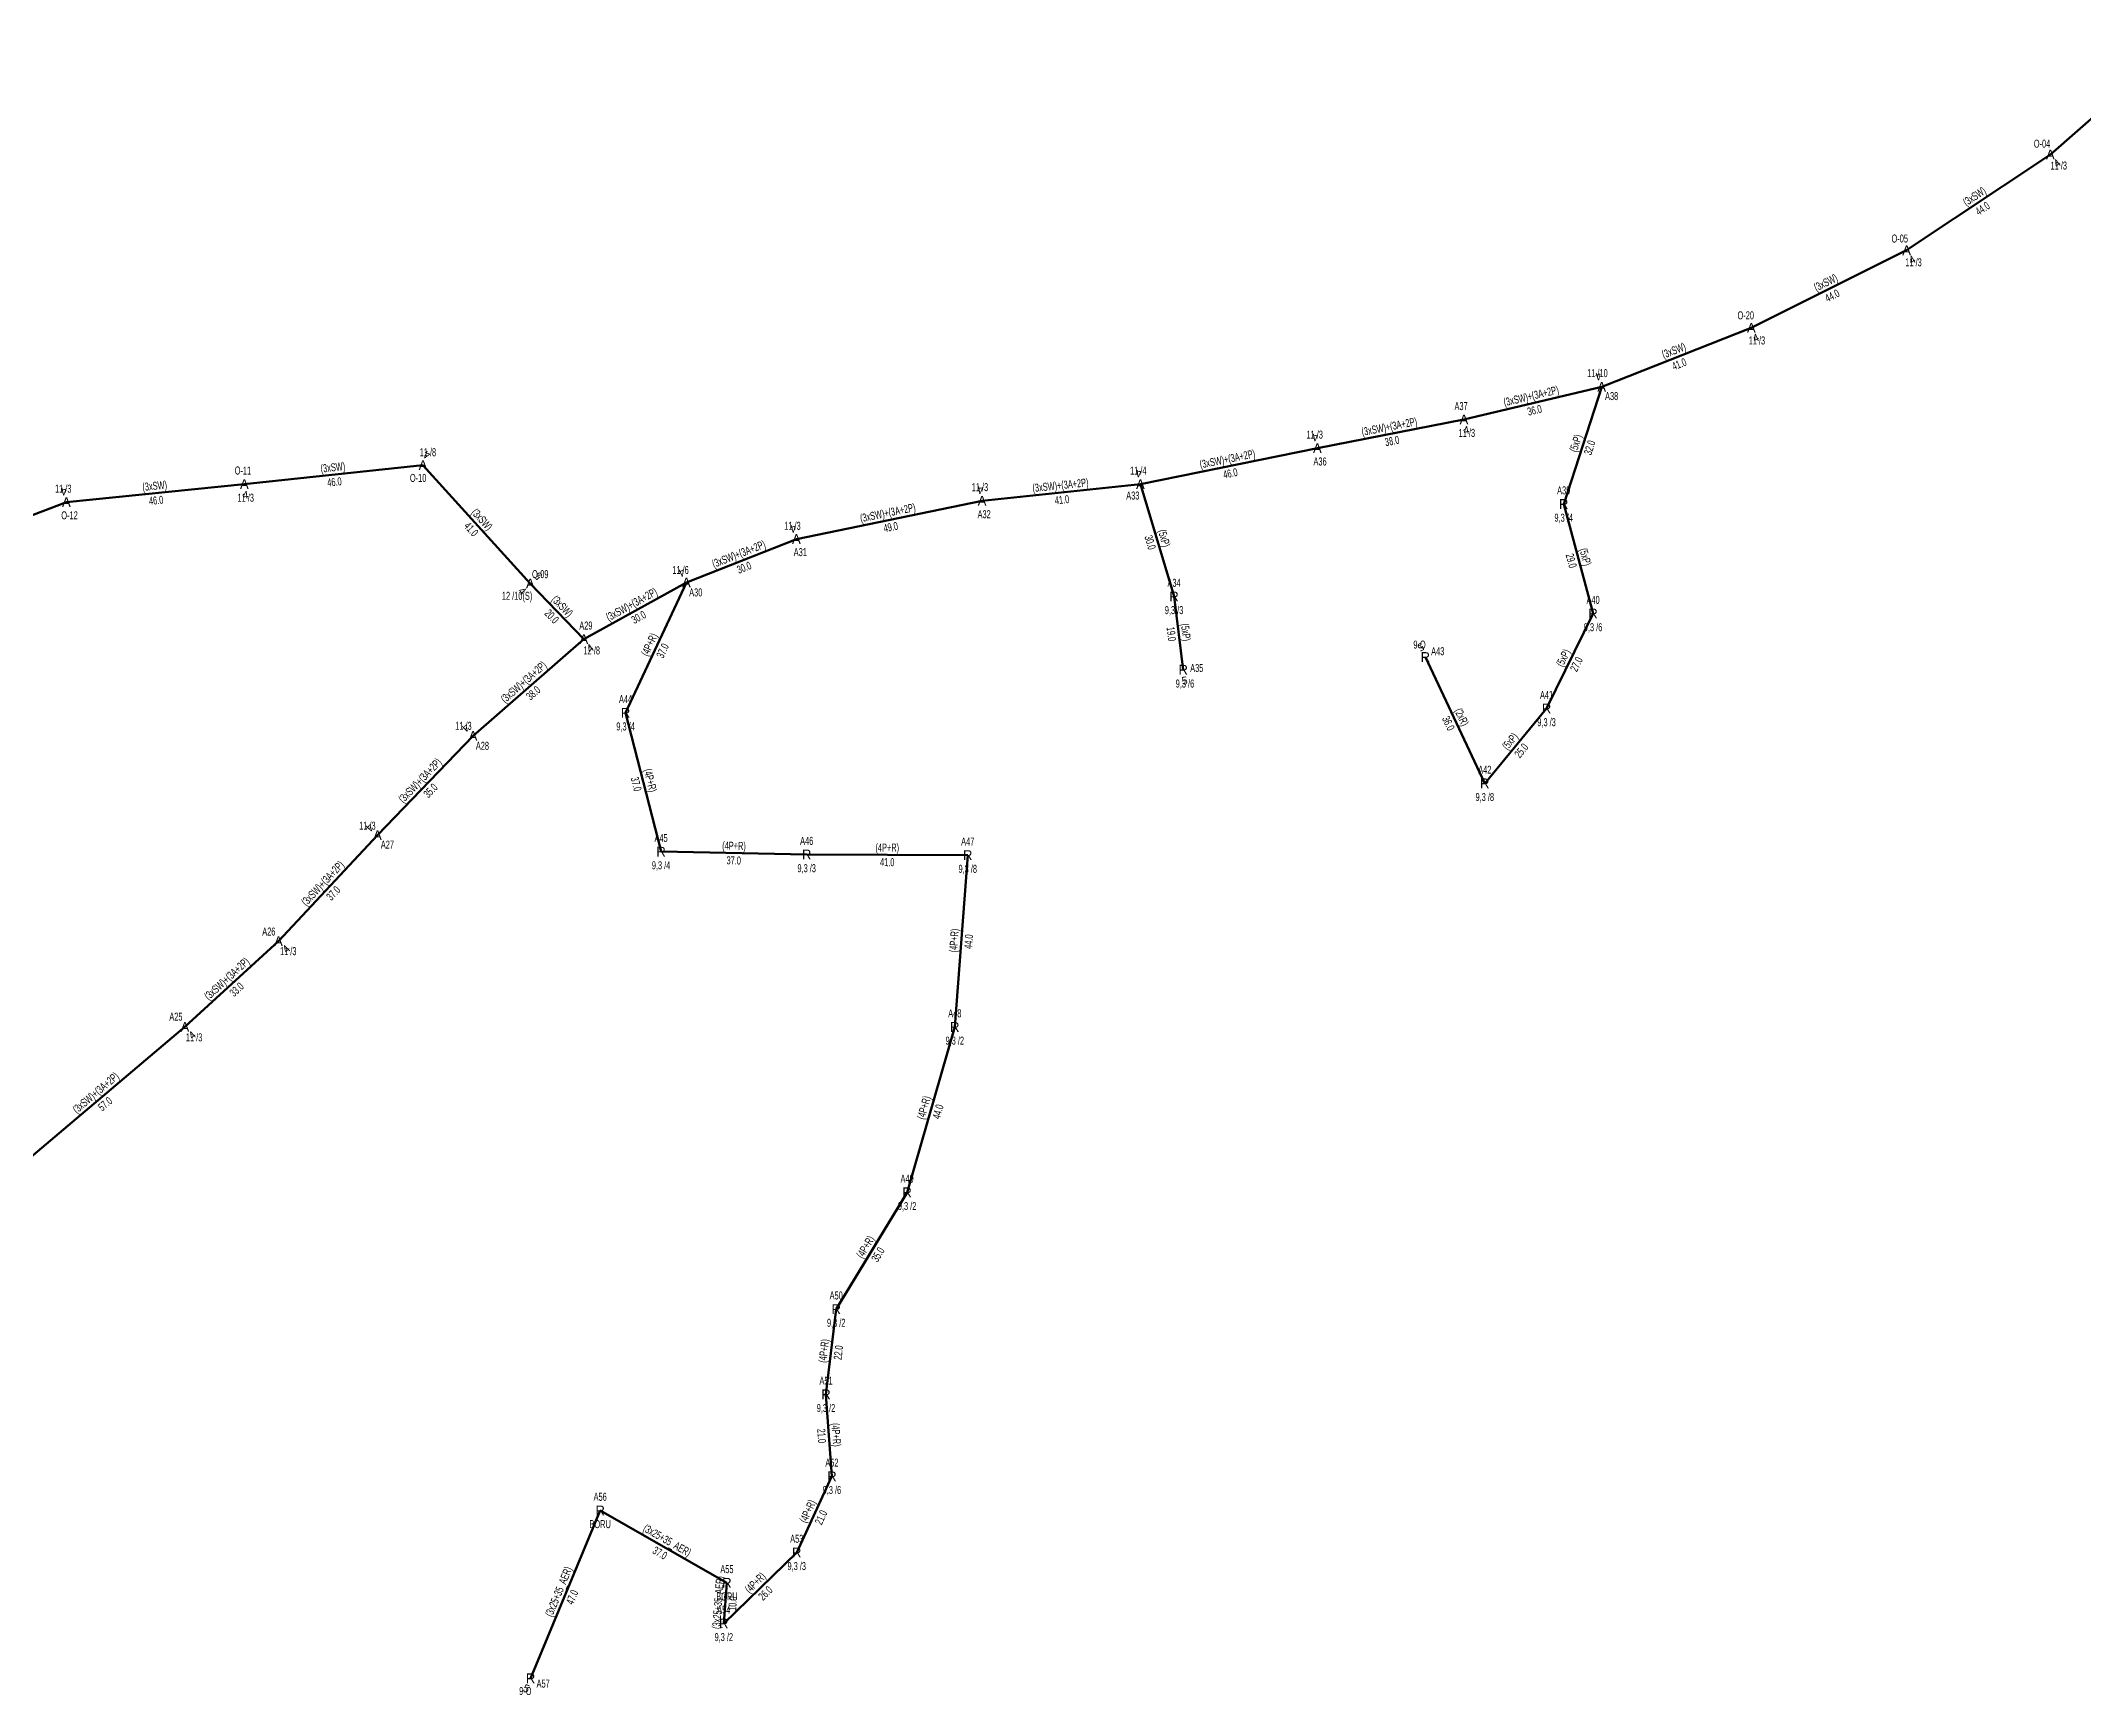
# Model space of a CAD drawing. Header units: millimetres. Extents: x 367507 to 373457, y 4068694 to 4074327.
# Drawn here: x 369785 to 370308, y 4069656 to 4070080 of the extents above; entities that cross this region are included whole.
import ezdxf
from ezdxf.enums import TextEntityAlignment as Align

# ---------------------------------------------------------------- set-up
doc = ezdxf.new("R2010")
doc.units = ezdxf.units.MM
for name, color, linetype, lineweight in [('DIREK_AG_MEVCUT', 120, 'Continuous', 25), ('DIREK_ENH_MEVCUT', 6, 'Continuous', 25), ('DIREK_OG_MEVCUT', 16, 'Continuous', 25), ('HAT_AG_HAVAI_MEVCUT', 126, 'Continuous', 50), ('HAT_OG_HAVAI_MEVCUT', 48, 'Continuous', 70)]:
    doc.layers.add(name, color=color, linetype=linetype, lineweight=lineweight)
doc.styles.add('Direk', font='B_CAD')
doc.styles.get("Standard").update_dxf_attribs({"font": 'Arial'})

msp = doc.modelspace()

# ---------------------------------------------------------------- linework, layer by layer
at = {"layer": 'HAT_AG_HAVAI_MEVCUT'}
for p, q in [((370185.04, 4069991.29), (370175.3, 4069961.23)), ((370066.78, 4069966.32), (370075.41, 4069937.55)), ((370175.3, 4069961.23), (370182.83, 4069933.17)), ((369950.39, 4069941.13), (369934.79, 4069907.74)), ((370077.76, 4069918.78), (370075.41, 4069937.55)), ((370182.83, 4069933.17), (370170.91, 4069908.83)), ((370139.84, 4069922.03), (370155.07, 4069889.66)), ((369943.9, 4069872.16), (369934.79, 4069907.74)), ((370155.07, 4069889.66), (370170.91, 4069908.83)), ((369943.9, 4069872.16), (369981.23, 4069871.42)), ((370022.52, 4069871.26), (369981.23, 4069871.42)), ((370022.52, 4069871.26), (370019.2, 4069827.24)), ((370006.97, 4069784.86), (370019.2, 4069827.24)), ((369988.8, 4069754.94), (370006.97, 4069784.86)), ((369986.18, 4069733.1), (369988.8, 4069754.94)), ((369986.18, 4069733.1), (369987.7, 4069712.1)), ((369978.68, 4069692.6), (369987.7, 4069712.1)), ((369928.29, 4069703.35), (369910.44, 4069660.33)), ((369928.29, 4069703.35), (369960.78, 4069684.82)), ((369978.68, 4069692.6), (369959.98, 4069674.41)), ((369960.78, 4069684.82), (369959.98, 4069674.41))]:
    msp.add_line(p, q, dxfattribs=at)
at = {"layer": 'HAT_OG_HAVAI_MEVCUT'}
for p, q in [((370300.06, 4070050.79), (370333.36, 4070079.91)), ((370300.06, 4070050.79), (370263.21, 4070026.24)), ((370263.21, 4070026.24), (370223.4, 4070006.38)), ((370223.4, 4070006.38), (370185.04, 4069991.29)), ((370149.73, 4069982.9), (370185.04, 4069991.29)), ((370149.73, 4069982.9), (370112.15, 4069975.57)), ((370066.78, 4069966.32), (370112.15, 4069975.57)), ((369882.86, 4069971.2), (369837.06, 4069966.34)), ((369882.86, 4069971.2), (369910.36, 4069940.87)), ((369791.44, 4069961.74), (369837.06, 4069966.34)), ((370066.78, 4069966.32), (370026.19, 4069962.08)), ((369758.76, 4069949.3), (369791.44, 4069961.74)), ((370026.19, 4069962.08), (369978.59, 4069952.27)), ((369978.59, 4069952.27), (369950.39, 4069941.13)), ((369910.36, 4069940.87), (369924.1, 4069926.63)), ((369924.1, 4069926.63), (369950.39, 4069941.13)), ((369924.1, 4069926.63), (369895.69, 4069901.82)), ((369871.2, 4069876.37), (369895.69, 4069901.82)), ((369845.81, 4069849.2), (369871.2, 4069876.37)), ((369845.81, 4069849.2), (369821.83, 4069827.25)), ((369778.51, 4069790.66), (369821.83, 4069827.25))]:
    msp.add_line(p, q, dxfattribs=at)

# ---------------------------------------------------------------- texts
at = {"layer": 'DIREK_AG_MEVCUT', "linetype": 'ByBlock', "width": 0.53}
for s, p in [('A39', (370175.3, 4069964.73)), ('9,3 /4', (370175.3, 4069957.73)), ('A34', (370075.41, 4069941.05)), ('A40', (370182.83, 4069936.67)), ('9,3 /3', (370075.41, 4069934.05)), ('9,3 /6', (370182.83, 4069929.67)), ('9-O', (370138.343794, 4069925.210052)), ('A43', (370143.006976, 4069923.520054)), ('9,3 /6', (370078.204049, 4069915.233274)), ('A35', (370081.232887, 4069919.214805)), ('A44', (369934.79, 4069911.24)), ('A41', (370170.91, 4069912.33)), ('9,3 /3', (370170.91, 4069905.33)), ('9,3 /4', (369934.79, 4069904.24)), ('A42', (370155.07, 4069893.16)), ('9,3 /8', (370155.07, 4069886.16)), ('A45', (369943.9, 4069875.66)), ('A46', (369981.23, 4069874.92)), ('A47', (370022.52, 4069874.76)), ('9,3 /4', (369943.9, 4069868.66)), ('9,3 /3', (369981.23, 4069867.92)), ('9,3 /8', (370022.52, 4069867.76)), ('A48', (370019.2, 4069830.74)), ('9,3 /2', (370019.2, 4069823.74)), ('A49', (370006.97, 4069788.36)), ('9,3 /2', (370006.97, 4069781.36)), ('A50', (369988.8, 4069758.44)), ('9,3 /2', (369988.8, 4069751.44)), ('A51', (369986.18, 4069736.6)), ('9,3 /2', (369986.18, 4069729.6)), ('A52', (369987.7, 4069715.6)), ('A56', (369928.29, 4069706.85)), ('9,3 /6', (369987.7, 4069708.6)), ('BORU', (369928.29, 4069699.85)), ('A53', (369978.68, 4069696.1)), ('A55', (369960.78, 4069688.32)), ('9,3 /3', (369978.68, 4069689.1)), ('BORU', (369960.78, 4069681.32)), ('A54', (369959.98, 4069677.91)), ('9,3 /2', (369959.98, 4069670.91)), ('A57', (369913.672767, 4069658.98865)), ('9-O', (369909.093665, 4069657.085218))]:
    msp.add_text(s, height=2.05, dxfattribs=at).set_placement(p, align=Align.MIDDLE_CENTER)
at = {"layer": 'DIREK_AG_MEVCUT', "linetype": 'ByBlock', "style": 'Direk'}
for p in [(370175.3, 4069961.23), (370075.41, 4069937.55), (370182.83, 4069933.17), (370139.84, 4069922.03), (370077.76, 4069918.78), (369934.79, 4069907.74), (370170.91, 4069908.83), (370155.07, 4069889.66), (369943.9, 4069872.16), (369981.23, 4069871.42), (370022.52, 4069871.26), (370019.2, 4069827.24), (370006.97, 4069784.86), (369988.8, 4069754.94), (369986.18, 4069733.1), (369987.7, 4069712.1), (369928.29, 4069703.35), (369978.68, 4069692.6), (369960.78, 4069684.82), (369959.98, 4069674.41), (369910.44, 4069660.33)]:
    msp.add_text('R', height=2.5, dxfattribs=at).set_placement(p, align=Align.MIDDLE_CENTER)
at = {"layer": 'DIREK_AG_MEVCUT', "color": 32, "style": 'Direk'}
for rotation, p in [(565.196861, (370138.647957, 4069924.563581)), (367.136287, (370078.107844, 4069916.00169)), (337.465299, (369909.36692, 4069657.743787))]:
    msp.add_text('5', height=2, rotation=rotation, dxfattribs=at).set_placement(p, align=Align.MIDDLE_CENTER)
at = {"layer": 'DIREK_ENH_MEVCUT', "linetype": 'ByBlock', "width": 0.53}
for s, p in [('O-04', (370297.93319, 4070053.569691)), ('11 /3', (370302.22028, 4070047.966565)), ('O-05', (370261.4551, 4070029.268255)), ('11 /3', (370264.987688, 4070023.172423)), ('O-20', (370221.976789, 4070009.577573)), ('11 /3', (370224.838198, 4070003.148754)), ('11 /8', (369884.118643, 4069974.500863)), ('O-11', (369836.699769, 4069969.821413)), ('O-10', (369881.613003, 4069967.929679)), ('11 /3', (369790.630098, 4069965.166433)), ('11 /3', (369837.421191, 4069962.849308)), ('O-12', (369792.245106, 4069958.333858)), ('O-09', (369912.916098, 4069943.260892)), ('12 /10(S)', (369906.987075, 4069937.715074))]:
    msp.add_text(s, height=2.05, dxfattribs=at).set_placement(p, align=Align.MIDDLE_CENTER)
at = {"layer": 'DIREK_ENH_MEVCUT', "linetype": 'ByBlock', "style": 'Direk'}
for p in [(370300.06, 4070050.79), (370263.21, 4070026.24), (370223.4, 4070006.38), (369882.86, 4069971.2), (369837.06, 4069966.34), (369791.44, 4069961.74), (369910.36, 4069940.87)]:
    msp.add_text('A', height=2.5, dxfattribs=at).set_placement(p, align=Align.MIDDLE_CENTER)
at = {"layer": 'DIREK_ENH_MEVCUT', "color": 32, "linetype": 'ByBlock', "style": 'Direk'}
for rotation, p in [(397.420495, (370301.761448, 4070048.566248)), (390.092669, (370264.61392, 4070023.817396)), (383.993413, (370224.538569, 4070003.821942)), (159.127784, (369883.857598, 4069973.816257)), (193.298859, (369790.795915, 4069964.464914)), (365.907517, (369837.348184, 4069963.55487)), (313.087308, (369908.315122, 4069938.957286))]:
    msp.add_text('4', height=2, rotation=rotation, dxfattribs=at).set_placement(p, align=Align.MIDDLE_CENTER)
at = {"layer": 'DIREK_ENH_MEVCUT', "color": 32, "style": 'Direk'}
msp.add_text('5', height=2, rotation=133.087308, dxfattribs=at).set_placement((369912.404878, 4069942.782714), align=Align.MIDDLE_CENTER)
at = {"layer": 'DIREK_OG_MEVCUT', "linetype": 'ByBlock', "width": 0.53}
for s, p in [('11 /10', (370183.946413, 4069994.775401)), ('A38', (370187.589724, 4069988.892312)), ('A37', (370148.990269, 4069986.320935)), ('11 /3', (370111.461904, 4069979.019775)), ('11 /3', (370150.47378, 4069979.46034)), ('11 /4', (370066.245919, 4069969.792613)), ('A36', (370112.834628, 4069972.137612)), ('11 /3', (370025.652166, 4069965.552469)), ('A33', (370064.839591, 4069963.40713)), ('A32', (370026.725711, 4069958.621241)), ('11 /3', (369977.582664, 4069955.648938)), ('A31', (369979.589937, 4069948.915879)), ('11 /6', (369948.882433, 4069944.331256)), ('A30', (369952.788441, 4069938.580985)), ('A29', (369924.62172, 4069930.090897)), ('12 /8', (369926.137925, 4069923.720012)), ('11 /3', (369893.232504, 4069904.399207)), ('A28', (369898.104364, 4069899.286061)), ('11 /3', (369868.612604, 4069878.823592)), ('A27', (369873.73967, 4069873.961665)), ('A26', (369843.347924, 4069851.687606)), ('11 /3', (369848.316929, 4069846.667075)), ('A25', (369819.518727, 4069829.878311)), ('11 /3', (369824.1808, 4069824.57674))]:
    msp.add_text(s, height=2.05, dxfattribs=at).set_placement(p, align=Align.MIDDLE_CENTER)
at = {"layer": 'DIREK_OG_MEVCUT', "color": 32, "linetype": 'ByBlock', "style": 'Direk'}
for rotation, p in [(197.41989, (370184.201758, 4069993.961582)), (191.280243, (370111.602298, 4069978.31591)), (372.201585, (370150.321785, 4069980.163252)), (188.743466, (370066.35437, 4069969.087461)), (188.804313, (370025.761431, 4069964.847007)), (196.600479, (369977.79005, 4069954.953297)), (205.217146, (369949.19706, 4069943.663159)), (395.004355, (369925.706188, 4069924.336496)), (223.61573, (369893.758509, 4069903.847151)), (226.520453, (369869.168264, 4069878.296668)), (404.704473, (369847.779661, 4069847.209915)), (401.327615, (369823.679018, 4069825.147351))]:
    msp.add_text('4', height=2, rotation=rotation, dxfattribs=at).set_placement(p, align=Align.MIDDLE_CENTER)
at = {"layer": 'DIREK_OG_MEVCUT', "linetype": 'ByBlock', "style": 'Direk'}
for p in [(370185.04, 4069991.29), (370149.73, 4069982.9), (370112.15, 4069975.57), (370066.78, 4069966.32), (370026.19, 4069962.08), (369978.59, 4069952.27), (369950.39, 4069941.13), (369924.1, 4069926.63), (369895.69, 4069901.82), (369871.2, 4069876.37), (369845.81, 4069849.2), (369821.83, 4069827.25)]:
    msp.add_text('A', height=2.5, dxfattribs=at).set_placement(p, align=Align.MIDDLE_CENTER)
at = {"layer": 'HAT_AG_HAVAI_MEVCUT', "lineweight": 30, "width": 0.53}
for s, rotation, p in [('(5xP)', 432.04671, (370179.361388, 4069976.522005, 185087.65)), ('(5xP)', 286.697417, (370071.90916, 4069952.17922, 185037.705)), ('(5xP)', 285.021613, (370179.885954, 4069947.420306, 185091.415)), ('(4P+R)', 424.957748, (369941.819903, 4069924.794794, 184967.395)), ('(5xP)', 277.136287, (370077.428415, 4069928.270595, 185037.705)), ('(5xP)', 423.907676, (370176.106626, 4069921.373846, 185085.455)), ('(2xR)', 295.196861, (370148.224123, 4069906.20687, 185077.535)), ('(5xP)', 50.433381, (370162.334748, 4069899.786429, 185085.455)), ('(4P+R)', 284.361634, (369940.168437, 4069890.160835, 184967.395)), ('(4P+R)', 358.864363, (369962.581846, 4069872.639833, 184990.615)), ('(4P+R)', 359.777978, (370001.878294, 4069872.189994, 184990.615)), ('(4P+R)', 445.686903, (370020.012407, 4069849.313926, 185009.6)), ('(4P+R)', 73.902943, (370012.268326, 4069806.285676, 185009.6)), ('(4P+R)', 58.730272, (369997.158477, 4069770.341207, 185003.485)), ('(4P+R)', 83.159296, (369986.646051, 4069744.121243, 184994.4)), ('(4P+R)', 274.139904, (369987.787782, 4069722.661363, 184993.85)), ('(4P+R)', 65.176433, (369982.418536, 4069702.706852, 184993.85)), ('(3x25+35_AER)', 330.30262, (369944.956106, 4069694.823356, 184980.39)), ('(3x25+35_AER)', 427.465299, (369918.5799, 4069682.165756, 184955.22)), ('(4P+R)', 404.207943, (369968.737325, 4069684.114292, 184979.99)), ('(3x25+35_AER)', 445.605504, (369959.532499, 4069679.68013, 184979.99))]:
    msp.add_text(s, height=2.05, rotation=rotation, dxfattribs=at).set_placement(p, align=Align.CENTER)
for s, rotation, p in [('32.0', 432.04671, (370180.978612, 4069975.997995, 185087.65)), ('30.0', 286.697417, (370070.28084, 4069951.69078, 185037.705)), ('29.0', 285.021613, (370178.244046, 4069946.979694, 185091.415)), ('19.0', 277.136287, (370075.741585, 4069928.059405, 185037.705)), ('37.0', 424.957748, (369943.360097, 4069924.075206, 184967.395)), ('27.0', 423.907676, (370177.633374, 4069920.626154, 185085.455)), ('36.0', 295.196861, (370146.685877, 4069905.48313, 185077.535)), ('25.0', 50.433381, (370163.645252, 4069898.703571, 185085.455)), ('37.0', 284.361634, (369938.521563, 4069889.739165, 184967.395)), ('37.0', 358.864363, (369962.548154, 4069870.940167, 184990.615)), ('41.0', 359.777978, (370001.871706, 4069870.490006, 184990.615)), ('44.0', 445.686903, (370021.707593, 4069849.186074, 185009.6)), ('44.0', 73.902943, (370013.901674, 4069805.814324, 185009.6)), ('35.0', 58.730272, (369998.611523, 4069769.458793, 185003.485)), ('22.0', 83.159296, (369988.333949, 4069743.918757, 184994.4)), ('21.0', 274.139904, (369986.092218, 4069722.538637, 184993.85)), ('21.0', 65.176433, (369983.961464, 4069701.993148, 184993.85)), ('37.0', 330.30262, (369944.113894, 4069693.346644, 184980.39)), ('47.0', 427.465299, (369920.1501, 4069681.514244, 184955.22)), ('10.0', 445.605504, (369961.227501, 4069679.54987, 184979.99)), ('26.0', 404.207943, (369969.922675, 4069682.895708, 184979.99))]:
    msp.add_text(s, height=2.05, rotation=rotation, dxfattribs=at).set_placement(p, align=Align.TOP_CENTER)
at = {"layer": 'HAT_OG_HAVAI_MEVCUT', "lineweight": 30, "width": 0.53}
for s, rotation, p in [('(3xSW)', 393.672123, (370281.163726, 4070039.22239, 185131.605)), ('(3xSW)', 386.513215, (370242.925556, 4070017.070607, 185111.7)), ('(3xSW)', 381.47361, (370203.908838, 4069999.625998, 185092.52)), ('(3xSW)+(3A+2P)', 13.36617, (370167.188503, 4069987.921976, 185092.52)), ('(3xSW)+(3A+2P)', 371.037, (370130.777274, 4069980.069278, 185056.075)), ('(3xSW)+(3A+2P)', 11.523486, (370089.295196, 4069971.777866, 185056.075)), ('(3xSW)', 366.057191, (369859.870307, 4069969.615255, 184918.53)), ('(3xSW)', 5.757842, (369814.164724, 4069964.885712, 184918.53)), ('(3xSW)+(3A+2P)', 365.963445, (370046.39669, 4069965.0454, 185013.095)), ('(3xSW)', 312.198378, (369897.2397, 4069956.605945, 184955.18)), ('(3xSW)+(3A+2P)', 371.645181, (370002.218427, 4069958.007504, 184989.295)), ('(3xSW)+(3A+2P)', 381.555777, (369964.177704, 4069947.490551, 184975.195)), ('(3xSW)', 313.976239, (369917.841684, 4069934.340206, 184962.05)), ('(3xSW)+(3A+2P)', 28.878515, (369936.834489, 4069934.624299, 184975.195)), ('(3xSW)+(3A+2P)', 401.130194, (369909.335894, 4069914.865234, 184947.845)), ('(3xSW)+(3A+2P)', 46.101265, (369882.832519, 4069889.684378, 184947.845)), ('(3xSW)+(3A+2P)', 46.939641, (369857.88396, 4069863.365353, 184935.6)), ('(3xSW)+(3A+2P)', 402.469306, (369833.246084, 4069838.851993, 184910.915)), ('(3xSW)+(3A+2P)', 40.185925, (369799.62152, 4069809.604361, 184910.915))]:
    msp.add_text(s, height=2.05, rotation=rotation, dxfattribs=at).set_placement(p, align=Align.CENTER)
for s, rotation, p in [('44.0', 393.672123, (370282.106274, 4070037.80761, 185131.605)), ('44.0', 386.513215, (370243.684444, 4070015.549393, 185111.7)), ('41.0', 381.47361, (370204.531162, 4069998.044002, 185092.52)), ('36.0', 13.36617, (370167.581497, 4069986.268024, 185092.52)), ('38.0', 371.037, (370131.102726, 4069978.400722, 185056.075)), ('46.0', 11.523486, (370089.634804, 4069970.112134, 185056.075)), ('46.0', 5.757842, (369814.335276, 4069963.194288, 184918.53)), ('46.0', 366.057191, (369860.049693, 4069967.924745, 184918.53)), ('41.0', 365.963445, (370046.57331, 4069963.3546, 185013.095)), ('41.0', 312.198378, (369895.9803, 4069955.464055, 184955.18)), ('49.0', 371.645181, (370002.561573, 4069956.342496, 184989.295)), ('30.0', 381.555777, (369964.802296, 4069945.909449, 184975.195)), ('20.0', 313.976239, (369916.618316, 4069933.159794, 184962.05)), ('30.0', 28.878515, (369937.655511, 4069933.135701, 184975.195)), ('38.0', 401.130194, (369910.454106, 4069913.584766, 184947.845)), ('35.0', 46.101265, (369884.057481, 4069888.505622, 184947.845)), ('37.0', 46.939641, (369859.12604, 4069862.204647, 184935.6)), ('33.0', 402.469306, (369834.393916, 4069837.598007, 184910.915)), ('57.0', 40.185925, (369800.71848, 4069808.305639, 184910.915))]:
    msp.add_text(s, height=2.05, rotation=rotation, dxfattribs=at).set_placement(p, align=Align.TOP_CENTER)

doc.saveas('drawing.dxf')
